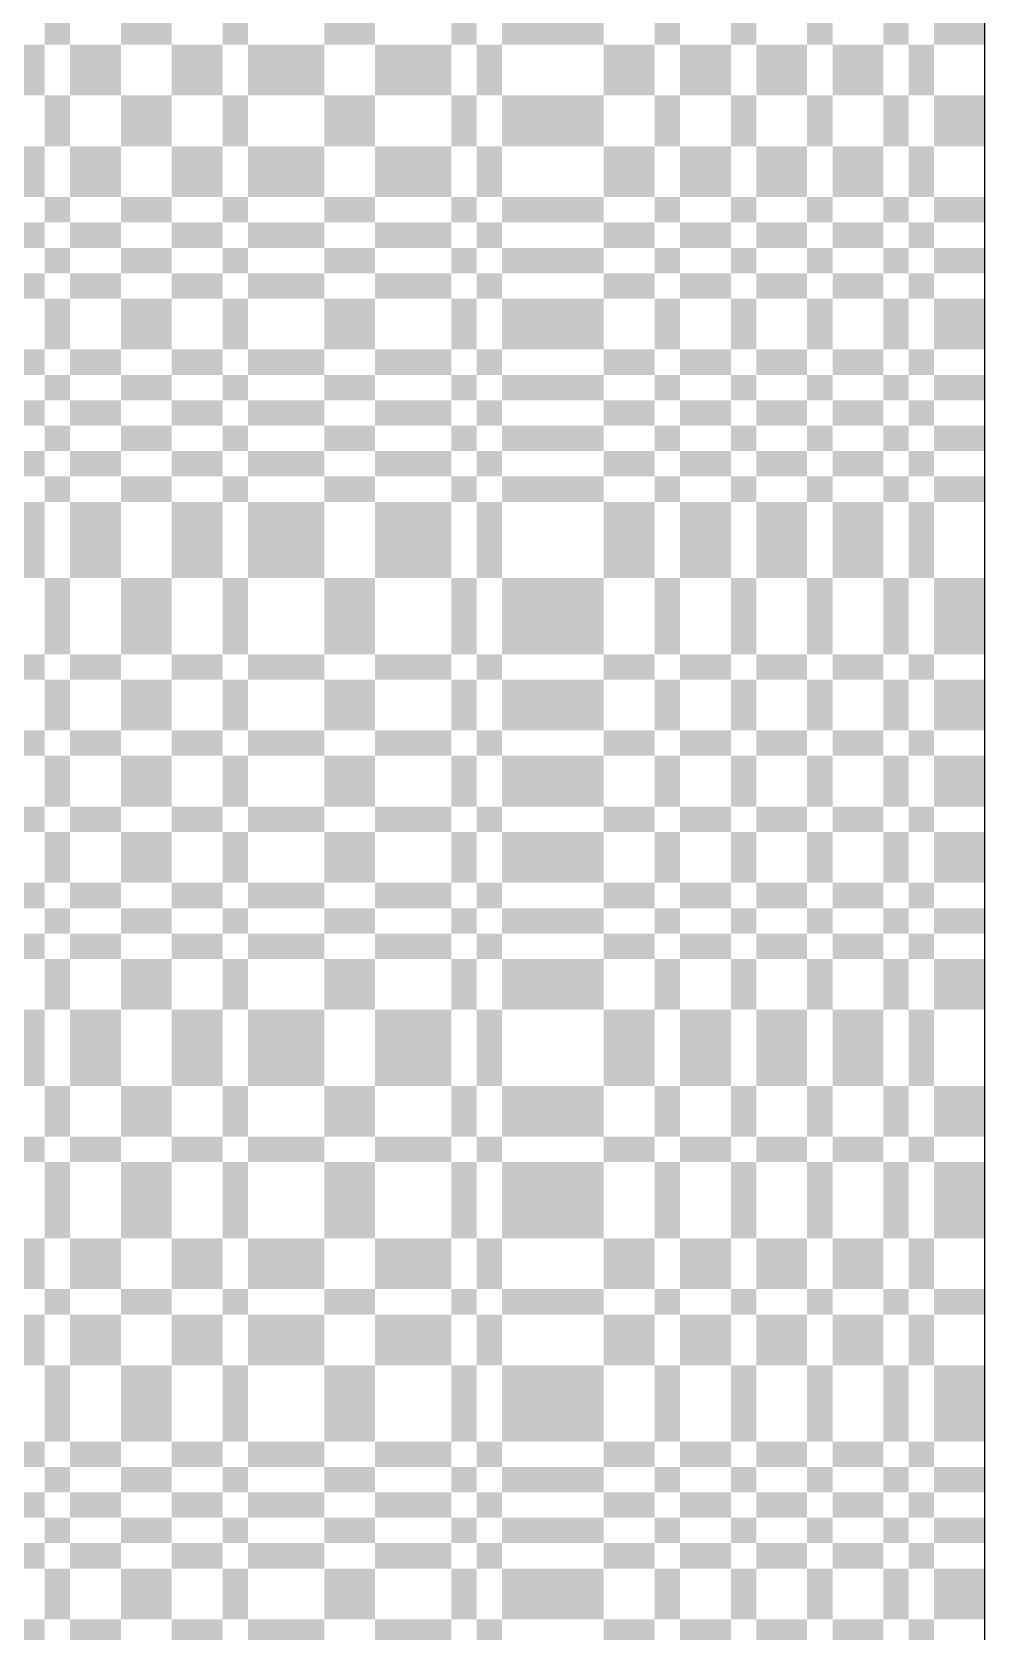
# Model space of a CAD drawing. Extents: x 0 to 200, y 0 to 200.
# Drawn here: x 165 to 180, y 75 to 100.2 of the extents above; entities that cross this region are included whole.
import ezdxf

# ---------------------------------------------------------------- set-up
doc = ezdxf.new("R2010")
doc.units = 0

msp = doc.modelspace()

# ---------------------------------------------------------------- linework, layer by layer
at = {"layer": 'CHROME'}
for points in [[(165.2, 100), (165.6, 100), (165.2, 100.4), (165.6, 100.4)], [(166.4, 100), (167.2, 100), (166.4, 100.4), (167.2, 100.4)], [(168, 100), (168.4, 100), (168, 100.4), (168.4, 100.4)], [(169.6, 100), (170.4, 100), (169.6, 100.4), (170.4, 100.4)], [(171.6, 100), (172, 100), (171.6, 100.4), (172, 100.4)], [(172.4, 100), (174, 100), (172.4, 100.4), (174, 100.4)], [(174.8, 100), (175.2, 100), (174.8, 100.4), (175.2, 100.4)], [(176, 100), (176.4, 100), (176, 100.4), (176.4, 100.4)], [(177.2, 100), (177.6, 100), (177.2, 100.4), (177.6, 100.4)], [(178.4, 100), (178.8, 100), (178.4, 100.4), (178.8, 100.4)], [(179.2, 100), (180, 100), (179.2, 100.4), (180, 100.4)], [(164.8, 99.2), (165.2, 99.2), (164.8, 100), (165.2, 100)], [(165.6, 99.2), (166.4, 99.2), (165.6, 100), (166.4, 100)], [(167.2, 99.2), (168, 99.2), (167.2, 100), (168, 100)], [(168.4, 99.2), (169.6, 99.2), (168.4, 100), (169.6, 100)], [(170.4, 99.2), (171.6, 99.2), (170.4, 100), (171.6, 100)], [(172, 99.2), (172.4, 99.2), (172, 100), (172.4, 100)], [(174, 99.2), (174.8, 99.2), (174, 100), (174.8, 100)], [(175.2, 99.2), (176, 99.2), (175.2, 100), (176, 100)], [(176.4, 99.2), (177.2, 99.2), (176.4, 100), (177.2, 100)], [(177.6, 99.2), (178.4, 99.2), (177.6, 100), (178.4, 100)], [(178.8, 99.2), (179.2, 99.2), (178.8, 100), (179.2, 100)], [(165.2, 98.4), (165.6, 98.4), (165.2, 99.2), (165.6, 99.2)], [(166.4, 98.4), (167.2, 98.4), (166.4, 99.2), (167.2, 99.2)], [(168, 98.4), (168.4, 98.4), (168, 99.2), (168.4, 99.2)], [(169.6, 98.4), (170.4, 98.4), (169.6, 99.2), (170.4, 99.2)], [(171.6, 98.4), (172, 98.4), (171.6, 99.2), (172, 99.2)], [(172.4, 98.4), (174, 98.4), (172.4, 99.2), (174, 99.2)], [(174.8, 98.4), (175.2, 98.4), (174.8, 99.2), (175.2, 99.2)], [(176, 98.4), (176.4, 98.4), (176, 99.2), (176.4, 99.2)], [(177.2, 98.4), (177.6, 98.4), (177.2, 99.2), (177.6, 99.2)], [(178.4, 98.4), (178.8, 98.4), (178.4, 99.2), (178.8, 99.2)], [(179.2, 98.4), (180, 98.4), (179.2, 99.2), (180, 99.2)], [(164.8, 97.6), (165.2, 97.6), (164.8, 98.4), (165.2, 98.4)], [(165.6, 97.6), (166.4, 97.6), (165.6, 98.4), (166.4, 98.4)], [(167.2, 97.6), (168, 97.6), (167.2, 98.4), (168, 98.4)], [(168.4, 97.6), (169.6, 97.6), (168.4, 98.4), (169.6, 98.4)], [(170.4, 97.6), (171.6, 97.6), (170.4, 98.4), (171.6, 98.4)], [(172, 97.6), (172.4, 97.6), (172, 98.4), (172.4, 98.4)], [(174, 97.6), (174.8, 97.6), (174, 98.4), (174.8, 98.4)], [(175.2, 97.6), (176, 97.6), (175.2, 98.4), (176, 98.4)], [(176.4, 97.6), (177.2, 97.6), (176.4, 98.4), (177.2, 98.4)], [(177.6, 97.6), (178.4, 97.6), (177.6, 98.4), (178.4, 98.4)], [(178.8, 97.6), (179.2, 97.6), (178.8, 98.4), (179.2, 98.4)], [(165.2, 97.2), (165.6, 97.2), (165.2, 97.6), (165.6, 97.6)], [(166.4, 97.2), (167.2, 97.2), (166.4, 97.6), (167.2, 97.6)], [(168, 97.2), (168.4, 97.2), (168, 97.6), (168.4, 97.6)], [(169.6, 97.2), (170.4, 97.2), (169.6, 97.6), (170.4, 97.6)], [(171.6, 97.2), (172, 97.2), (171.6, 97.6), (172, 97.6)], [(172.4, 97.2), (174, 97.2), (172.4, 97.6), (174, 97.6)], [(174.8, 97.2), (175.2, 97.2), (174.8, 97.6), (175.2, 97.6)], [(176, 97.2), (176.4, 97.2), (176, 97.6), (176.4, 97.6)], [(177.2, 97.2), (177.6, 97.2), (177.2, 97.6), (177.6, 97.6)], [(178.4, 97.2), (178.8, 97.2), (178.4, 97.6), (178.8, 97.6)], [(179.2, 97.2), (180, 97.2), (179.2, 97.6), (180, 97.6)], [(164.8, 96.8), (165.2, 96.8), (164.8, 97.2), (165.2, 97.2)], [(165.6, 96.8), (166.4, 96.8), (165.6, 97.2), (166.4, 97.2)], [(167.2, 96.8), (168, 96.8), (167.2, 97.2), (168, 97.2)], [(168.4, 96.8), (169.6, 96.8), (168.4, 97.2), (169.6, 97.2)], [(170.4, 96.8), (171.6, 96.8), (170.4, 97.2), (171.6, 97.2)], [(172, 96.8), (172.4, 96.8), (172, 97.2), (172.4, 97.2)], [(174, 96.8), (174.8, 96.8), (174, 97.2), (174.8, 97.2)], [(175.2, 96.8), (176, 96.8), (175.2, 97.2), (176, 97.2)], [(176.4, 96.8), (177.2, 96.8), (176.4, 97.2), (177.2, 97.2)], [(177.6, 96.8), (178.4, 96.8), (177.6, 97.2), (178.4, 97.2)], [(178.8, 96.8), (179.2, 96.8), (178.8, 97.2), (179.2, 97.2)], [(165.2, 96.4), (165.6, 96.4), (165.2, 96.8), (165.6, 96.8)], [(166.4, 96.4), (167.2, 96.4), (166.4, 96.8), (167.2, 96.8)], [(168, 96.4), (168.4, 96.4), (168, 96.8), (168.4, 96.8)], [(169.6, 96.4), (170.4, 96.4), (169.6, 96.8), (170.4, 96.8)], [(171.6, 96.4), (172, 96.4), (171.6, 96.8), (172, 96.8)], [(172.4, 96.4), (174, 96.4), (172.4, 96.8), (174, 96.8)], [(174.8, 96.4), (175.2, 96.4), (174.8, 96.8), (175.2, 96.8)], [(176, 96.4), (176.4, 96.4), (176, 96.8), (176.4, 96.8)], [(177.2, 96.4), (177.6, 96.4), (177.2, 96.8), (177.6, 96.8)], [(178.4, 96.4), (178.8, 96.4), (178.4, 96.8), (178.8, 96.8)], [(179.2, 96.4), (180, 96.4), (179.2, 96.8), (180, 96.8)], [(164.8, 96), (165.2, 96), (164.8, 96.4), (165.2, 96.4)], [(165.6, 96), (166.4, 96), (165.6, 96.4), (166.4, 96.4)], [(167.2, 96), (168, 96), (167.2, 96.4), (168, 96.4)], [(168.4, 96), (169.6, 96), (168.4, 96.4), (169.6, 96.4)], [(170.4, 96), (171.6, 96), (170.4, 96.4), (171.6, 96.4)], [(172, 96), (172.4, 96), (172, 96.4), (172.4, 96.4)], [(174, 96), (174.8, 96), (174, 96.4), (174.8, 96.4)], [(175.2, 96), (176, 96), (175.2, 96.4), (176, 96.4)], [(176.4, 96), (177.2, 96), (176.4, 96.4), (177.2, 96.4)], [(177.6, 96), (178.4, 96), (177.6, 96.4), (178.4, 96.4)], [(178.8, 96), (179.2, 96), (178.8, 96.4), (179.2, 96.4)], [(165.2, 95.2), (165.6, 95.2), (165.2, 96), (165.6, 96)], [(166.4, 95.2), (167.2, 95.2), (166.4, 96), (167.2, 96)], [(168, 95.2), (168.4, 95.2), (168, 96), (168.4, 96)], [(169.6, 95.2), (170.4, 95.2), (169.6, 96), (170.4, 96)], [(171.6, 95.2), (172, 95.2), (171.6, 96), (172, 96)], [(172.4, 95.2), (174, 95.2), (172.4, 96), (174, 96)], [(174.8, 95.2), (175.2, 95.2), (174.8, 96), (175.2, 96)], [(176, 95.2), (176.4, 95.2), (176, 96), (176.4, 96)], [(177.2, 95.2), (177.6, 95.2), (177.2, 96), (177.6, 96)], [(178.4, 95.2), (178.8, 95.2), (178.4, 96), (178.8, 96)], [(179.2, 95.2), (180, 95.2), (179.2, 96), (180, 96)], [(164.8, 94.8), (165.2, 94.8), (164.8, 95.2), (165.2, 95.2)], [(165.6, 94.8), (166.4, 94.8), (165.6, 95.2), (166.4, 95.2)], [(167.2, 94.8), (168, 94.8), (167.2, 95.2), (168, 95.2)], [(168.4, 94.8), (169.6, 94.8), (168.4, 95.2), (169.6, 95.2)], [(170.4, 94.8), (171.6, 94.8), (170.4, 95.2), (171.6, 95.2)], [(172, 94.8), (172.4, 94.8), (172, 95.2), (172.4, 95.2)], [(174, 94.8), (174.8, 94.8), (174, 95.2), (174.8, 95.2)], [(175.2, 94.8), (176, 94.8), (175.2, 95.2), (176, 95.2)], [(176.4, 94.8), (177.2, 94.8), (176.4, 95.2), (177.2, 95.2)], [(177.6, 94.8), (178.4, 94.8), (177.6, 95.2), (178.4, 95.2)], [(178.8, 94.8), (179.2, 94.8), (178.8, 95.2), (179.2, 95.2)], [(165.2, 94.4), (165.6, 94.4), (165.2, 94.8), (165.6, 94.8)], [(166.4, 94.4), (167.2, 94.4), (166.4, 94.8), (167.2, 94.8)], [(168, 94.4), (168.4, 94.4), (168, 94.8), (168.4, 94.8)], [(169.6, 94.4), (170.4, 94.4), (169.6, 94.8), (170.4, 94.8)], [(171.6, 94.4), (172, 94.4), (171.6, 94.8), (172, 94.8)], [(172.4, 94.4), (174, 94.4), (172.4, 94.8), (174, 94.8)], [(174.8, 94.4), (175.2, 94.4), (174.8, 94.8), (175.2, 94.8)], [(176, 94.4), (176.4, 94.4), (176, 94.8), (176.4, 94.8)], [(177.2, 94.4), (177.6, 94.4), (177.2, 94.8), (177.6, 94.8)], [(178.4, 94.4), (178.8, 94.4), (178.4, 94.8), (178.8, 94.8)], [(179.2, 94.4), (180, 94.4), (179.2, 94.8), (180, 94.8)], [(164.8, 94), (165.2, 94), (164.8, 94.4), (165.2, 94.4)], [(165.6, 94), (166.4, 94), (165.6, 94.4), (166.4, 94.4)], [(167.2, 94), (168, 94), (167.2, 94.4), (168, 94.4)], [(168.4, 94), (169.6, 94), (168.4, 94.4), (169.6, 94.4)], [(170.4, 94), (171.6, 94), (170.4, 94.4), (171.6, 94.4)], [(172, 94), (172.4, 94), (172, 94.4), (172.4, 94.4)], [(174, 94), (174.8, 94), (174, 94.4), (174.8, 94.4)], [(175.2, 94), (176, 94), (175.2, 94.4), (176, 94.4)], [(176.4, 94), (177.2, 94), (176.4, 94.4), (177.2, 94.4)], [(177.6, 94), (178.4, 94), (177.6, 94.4), (178.4, 94.4)], [(178.8, 94), (179.2, 94), (178.8, 94.4), (179.2, 94.4)], [(165.2, 93.6), (165.6, 93.6), (165.2, 94), (165.6, 94)], [(166.4, 93.6), (167.2, 93.6), (166.4, 94), (167.2, 94)], [(168, 93.6), (168.4, 93.6), (168, 94), (168.4, 94)], [(169.6, 93.6), (170.4, 93.6), (169.6, 94), (170.4, 94)], [(171.6, 93.6), (172, 93.6), (171.6, 94), (172, 94)], [(172.4, 93.6), (174, 93.6), (172.4, 94), (174, 94)], [(174.8, 93.6), (175.2, 93.6), (174.8, 94), (175.2, 94)], [(176, 93.6), (176.4, 93.6), (176, 94), (176.4, 94)], [(177.2, 93.6), (177.6, 93.6), (177.2, 94), (177.6, 94)], [(178.4, 93.6), (178.8, 93.6), (178.4, 94), (178.8, 94)], [(179.2, 93.6), (180, 93.6), (179.2, 94), (180, 94)], [(164.8, 93.2), (165.2, 93.2), (164.8, 93.6), (165.2, 93.6)], [(165.6, 93.2), (166.4, 93.2), (165.6, 93.6), (166.4, 93.6)], [(167.2, 93.2), (168, 93.2), (167.2, 93.6), (168, 93.6)], [(168.4, 93.2), (169.6, 93.2), (168.4, 93.6), (169.6, 93.6)], [(170.4, 93.2), (171.6, 93.2), (170.4, 93.6), (171.6, 93.6)], [(172, 93.2), (172.4, 93.2), (172, 93.6), (172.4, 93.6)], [(174, 93.2), (174.8, 93.2), (174, 93.6), (174.8, 93.6)], [(175.2, 93.2), (176, 93.2), (175.2, 93.6), (176, 93.6)], [(176.4, 93.2), (177.2, 93.2), (176.4, 93.6), (177.2, 93.6)], [(177.6, 93.2), (178.4, 93.2), (177.6, 93.6), (178.4, 93.6)], [(178.8, 93.2), (179.2, 93.2), (178.8, 93.6), (179.2, 93.6)], [(165.2, 92.8), (165.6, 92.8), (165.2, 93.2), (165.6, 93.2)], [(166.4, 92.8), (167.2, 92.8), (166.4, 93.2), (167.2, 93.2)], [(168, 92.8), (168.4, 92.8), (168, 93.2), (168.4, 93.2)], [(169.6, 92.8), (170.4, 92.8), (169.6, 93.2), (170.4, 93.2)], [(171.6, 92.8), (172, 92.8), (171.6, 93.2), (172, 93.2)], [(172.4, 92.8), (174, 92.8), (172.4, 93.2), (174, 93.2)], [(174.8, 92.8), (175.2, 92.8), (174.8, 93.2), (175.2, 93.2)], [(176, 92.8), (176.4, 92.8), (176, 93.2), (176.4, 93.2)], [(177.2, 92.8), (177.6, 92.8), (177.2, 93.2), (177.6, 93.2)], [(178.4, 92.8), (178.8, 92.8), (178.4, 93.2), (178.8, 93.2)], [(179.2, 92.8), (180, 92.8), (179.2, 93.2), (180, 93.2)], [(164.8, 91.6), (165.2, 91.6), (164.8, 92.8), (165.2, 92.8)], [(165.6, 91.6), (166.4, 91.6), (165.6, 92.8), (166.4, 92.8)], [(167.2, 91.6), (168, 91.6), (167.2, 92.8), (168, 92.8)], [(168.4, 91.6), (169.6, 91.6), (168.4, 92.8), (169.6, 92.8)], [(170.4, 91.6), (171.6, 91.6), (170.4, 92.8), (171.6, 92.8)], [(172, 91.6), (172.4, 91.6), (172, 92.8), (172.4, 92.8)], [(174, 91.6), (174.8, 91.6), (174, 92.8), (174.8, 92.8)], [(175.2, 91.6), (176, 91.6), (175.2, 92.8), (176, 92.8)], [(176.4, 91.6), (177.2, 91.6), (176.4, 92.8), (177.2, 92.8)], [(177.6, 91.6), (178.4, 91.6), (177.6, 92.8), (178.4, 92.8)], [(178.8, 91.6), (179.2, 91.6), (178.8, 92.8), (179.2, 92.8)], [(165.2, 90.4), (165.6, 90.4), (165.2, 91.6), (165.6, 91.6)], [(166.4, 90.4), (167.2, 90.4), (166.4, 91.6), (167.2, 91.6)], [(168, 90.4), (168.4, 90.4), (168, 91.6), (168.4, 91.6)], [(169.6, 90.4), (170.4, 90.4), (169.6, 91.6), (170.4, 91.6)], [(171.6, 90.4), (172, 90.4), (171.6, 91.6), (172, 91.6)], [(172.4, 90.4), (174, 90.4), (172.4, 91.6), (174, 91.6)], [(174.8, 90.4), (175.2, 90.4), (174.8, 91.6), (175.2, 91.6)], [(176, 90.4), (176.4, 90.4), (176, 91.6), (176.4, 91.6)], [(177.2, 90.4), (177.6, 90.4), (177.2, 91.6), (177.6, 91.6)], [(178.4, 90.4), (178.8, 90.4), (178.4, 91.6), (178.8, 91.6)], [(179.2, 90.4), (180, 90.4), (179.2, 91.6), (180, 91.6)], [(164.8, 90), (165.2, 90), (164.8, 90.4), (165.2, 90.4)], [(165.6, 90), (166.4, 90), (165.6, 90.4), (166.4, 90.4)], [(167.2, 90), (168, 90), (167.2, 90.4), (168, 90.4)], [(168.4, 90), (169.6, 90), (168.4, 90.4), (169.6, 90.4)], [(170.4, 90), (171.6, 90), (170.4, 90.4), (171.6, 90.4)], [(172, 90), (172.4, 90), (172, 90.4), (172.4, 90.4)], [(174, 90), (174.8, 90), (174, 90.4), (174.8, 90.4)], [(175.2, 90), (176, 90), (175.2, 90.4), (176, 90.4)], [(176.4, 90), (177.2, 90), (176.4, 90.4), (177.2, 90.4)], [(177.6, 90), (178.4, 90), (177.6, 90.4), (178.4, 90.4)], [(178.8, 90), (179.2, 90), (178.8, 90.4), (179.2, 90.4)], [(165.2, 89.2), (165.6, 89.2), (165.2, 90), (165.6, 90)], [(166.4, 89.2), (167.2, 89.2), (166.4, 90), (167.2, 90)], [(168, 89.2), (168.4, 89.2), (168, 90), (168.4, 90)], [(169.6, 89.2), (170.4, 89.2), (169.6, 90), (170.4, 90)], [(171.6, 89.2), (172, 89.2), (171.6, 90), (172, 90)], [(172.4, 89.2), (174, 89.2), (172.4, 90), (174, 90)], [(174.8, 89.2), (175.2, 89.2), (174.8, 90), (175.2, 90)], [(176, 89.2), (176.4, 89.2), (176, 90), (176.4, 90)], [(177.2, 89.2), (177.6, 89.2), (177.2, 90), (177.6, 90)], [(178.4, 89.2), (178.8, 89.2), (178.4, 90), (178.8, 90)], [(179.2, 89.2), (180, 89.2), (179.2, 90), (180, 90)], [(164.8, 88.8), (165.2, 88.8), (164.8, 89.2), (165.2, 89.2)], [(165.6, 88.8), (166.4, 88.8), (165.6, 89.2), (166.4, 89.2)], [(167.2, 88.8), (168, 88.8), (167.2, 89.2), (168, 89.2)], [(168.4, 88.8), (169.6, 88.8), (168.4, 89.2), (169.6, 89.2)], [(170.4, 88.8), (171.6, 88.8), (170.4, 89.2), (171.6, 89.2)], [(172, 88.8), (172.4, 88.8), (172, 89.2), (172.4, 89.2)], [(174, 88.8), (174.8, 88.8), (174, 89.2), (174.8, 89.2)], [(175.2, 88.8), (176, 88.8), (175.2, 89.2), (176, 89.2)], [(176.4, 88.8), (177.2, 88.8), (176.4, 89.2), (177.2, 89.2)], [(177.6, 88.8), (178.4, 88.8), (177.6, 89.2), (178.4, 89.2)], [(178.8, 88.8), (179.2, 88.8), (178.8, 89.2), (179.2, 89.2)], [(165.2, 88), (165.6, 88), (165.2, 88.8), (165.6, 88.8)], [(166.4, 88), (167.2, 88), (166.4, 88.8), (167.2, 88.8)], [(168, 88), (168.4, 88), (168, 88.8), (168.4, 88.8)], [(169.6, 88), (170.4, 88), (169.6, 88.8), (170.4, 88.8)], [(171.6, 88), (172, 88), (171.6, 88.8), (172, 88.8)], [(172.4, 88), (174, 88), (172.4, 88.8), (174, 88.8)], [(174.8, 88), (175.2, 88), (174.8, 88.8), (175.2, 88.8)], [(176, 88), (176.4, 88), (176, 88.8), (176.4, 88.8)], [(177.2, 88), (177.6, 88), (177.2, 88.8), (177.6, 88.8)], [(178.4, 88), (178.8, 88), (178.4, 88.8), (178.8, 88.8)], [(179.2, 88), (180, 88), (179.2, 88.8), (180, 88.8)], [(164.8, 87.6), (165.2, 87.6), (164.8, 88), (165.2, 88)], [(165.6, 87.6), (166.4, 87.6), (165.6, 88), (166.4, 88)], [(167.2, 87.6), (168, 87.6), (167.2, 88), (168, 88)], [(168.4, 87.6), (169.6, 87.6), (168.4, 88), (169.6, 88)], [(170.4, 87.6), (171.6, 87.6), (170.4, 88), (171.6, 88)], [(172, 87.6), (172.4, 87.6), (172, 88), (172.4, 88)], [(174, 87.6), (174.8, 87.6), (174, 88), (174.8, 88)], [(175.2, 87.6), (176, 87.6), (175.2, 88), (176, 88)], [(176.4, 87.6), (177.2, 87.6), (176.4, 88), (177.2, 88)], [(177.6, 87.6), (178.4, 87.6), (177.6, 88), (178.4, 88)], [(178.8, 87.6), (179.2, 87.6), (178.8, 88), (179.2, 88)], [(165.2, 86.8), (165.6, 86.8), (165.2, 87.6), (165.6, 87.6)], [(166.4, 86.8), (167.2, 86.8), (166.4, 87.6), (167.2, 87.6)], [(168, 86.8), (168.4, 86.8), (168, 87.6), (168.4, 87.6)], [(169.6, 86.8), (170.4, 86.8), (169.6, 87.6), (170.4, 87.6)], [(171.6, 86.8), (172, 86.8), (171.6, 87.6), (172, 87.6)], [(172.4, 86.8), (174, 86.8), (172.4, 87.6), (174, 87.6)], [(174.8, 86.8), (175.2, 86.8), (174.8, 87.6), (175.2, 87.6)], [(176, 86.8), (176.4, 86.8), (176, 87.6), (176.4, 87.6)], [(177.2, 86.8), (177.6, 86.8), (177.2, 87.6), (177.6, 87.6)], [(178.4, 86.8), (178.8, 86.8), (178.4, 87.6), (178.8, 87.6)], [(179.2, 86.8), (180, 86.8), (179.2, 87.6), (180, 87.6)], [(164.8, 86.4), (165.2, 86.4), (164.8, 86.8), (165.2, 86.8)], [(165.6, 86.4), (166.4, 86.4), (165.6, 86.8), (166.4, 86.8)], [(167.2, 86.4), (168, 86.4), (167.2, 86.8), (168, 86.8)], [(168.4, 86.4), (169.6, 86.4), (168.4, 86.8), (169.6, 86.8)], [(170.4, 86.4), (171.6, 86.4), (170.4, 86.8), (171.6, 86.8)], [(172, 86.4), (172.4, 86.4), (172, 86.8), (172.4, 86.8)], [(174, 86.4), (174.8, 86.4), (174, 86.8), (174.8, 86.8)], [(175.2, 86.4), (176, 86.4), (175.2, 86.8), (176, 86.8)], [(176.4, 86.4), (177.2, 86.4), (176.4, 86.8), (177.2, 86.8)], [(177.6, 86.4), (178.4, 86.4), (177.6, 86.8), (178.4, 86.8)], [(178.8, 86.4), (179.2, 86.4), (178.8, 86.8), (179.2, 86.8)], [(165.2, 86), (165.6, 86), (165.2, 86.4), (165.6, 86.4)], [(166.4, 86), (167.2, 86), (166.4, 86.4), (167.2, 86.4)], [(168, 86), (168.4, 86), (168, 86.4), (168.4, 86.4)], [(169.6, 86), (170.4, 86), (169.6, 86.4), (170.4, 86.4)], [(171.6, 86), (172, 86), (171.6, 86.4), (172, 86.4)], [(172.4, 86), (174, 86), (172.4, 86.4), (174, 86.4)], [(174.8, 86), (175.2, 86), (174.8, 86.4), (175.2, 86.4)], [(176, 86), (176.4, 86), (176, 86.4), (176.4, 86.4)], [(177.2, 86), (177.6, 86), (177.2, 86.4), (177.6, 86.4)], [(178.4, 86), (178.8, 86), (178.4, 86.4), (178.8, 86.4)], [(179.2, 86), (180, 86), (179.2, 86.4), (180, 86.4)], [(164.8, 85.6), (165.2, 85.6), (164.8, 86), (165.2, 86)], [(165.6, 85.6), (166.4, 85.6), (165.6, 86), (166.4, 86)], [(167.2, 85.6), (168, 85.6), (167.2, 86), (168, 86)], [(168.4, 85.6), (169.6, 85.6), (168.4, 86), (169.6, 86)], [(170.4, 85.6), (171.6, 85.6), (170.4, 86), (171.6, 86)], [(172, 85.6), (172.4, 85.6), (172, 86), (172.4, 86)], [(174, 85.6), (174.8, 85.6), (174, 86), (174.8, 86)], [(175.2, 85.6), (176, 85.6), (175.2, 86), (176, 86)], [(176.4, 85.6), (177.2, 85.6), (176.4, 86), (177.2, 86)], [(177.6, 85.6), (178.4, 85.6), (177.6, 86), (178.4, 86)], [(178.8, 85.6), (179.2, 85.6), (178.8, 86), (179.2, 86)], [(165.2, 84.8), (165.6, 84.8), (165.2, 85.6), (165.6, 85.6)], [(166.4, 84.8), (167.2, 84.8), (166.4, 85.6), (167.2, 85.6)], [(168, 84.8), (168.4, 84.8), (168, 85.6), (168.4, 85.6)], [(169.6, 84.8), (170.4, 84.8), (169.6, 85.6), (170.4, 85.6)], [(171.6, 84.8), (172, 84.8), (171.6, 85.6), (172, 85.6)], [(172.4, 84.8), (174, 84.8), (172.4, 85.6), (174, 85.6)], [(174.8, 84.8), (175.2, 84.8), (174.8, 85.6), (175.2, 85.6)], [(176, 84.8), (176.4, 84.8), (176, 85.6), (176.4, 85.6)], [(177.2, 84.8), (177.6, 84.8), (177.2, 85.6), (177.6, 85.6)], [(178.4, 84.8), (178.8, 84.8), (178.4, 85.6), (178.8, 85.6)], [(179.2, 84.8), (180, 84.8), (179.2, 85.6), (180, 85.6)], [(164.8, 83.6), (165.2, 83.6), (164.8, 84.8), (165.2, 84.8)], [(165.6, 83.6), (166.4, 83.6), (165.6, 84.8), (166.4, 84.8)], [(167.2, 83.6), (168, 83.6), (167.2, 84.8), (168, 84.8)], [(168.4, 83.6), (169.6, 83.6), (168.4, 84.8), (169.6, 84.8)], [(170.4, 83.6), (171.6, 83.6), (170.4, 84.8), (171.6, 84.8)], [(172, 83.6), (172.4, 83.6), (172, 84.8), (172.4, 84.8)], [(174, 83.6), (174.8, 83.6), (174, 84.8), (174.8, 84.8)], [(175.2, 83.6), (176, 83.6), (175.2, 84.8), (176, 84.8)], [(176.4, 83.6), (177.2, 83.6), (176.4, 84.8), (177.2, 84.8)], [(177.6, 83.6), (178.4, 83.6), (177.6, 84.8), (178.4, 84.8)], [(178.8, 83.6), (179.2, 83.6), (178.8, 84.8), (179.2, 84.8)], [(165.2, 82.8), (165.6, 82.8), (165.2, 83.6), (165.6, 83.6)], [(166.4, 82.8), (167.2, 82.8), (166.4, 83.6), (167.2, 83.6)], [(168, 82.8), (168.4, 82.8), (168, 83.6), (168.4, 83.6)], [(169.6, 82.8), (170.4, 82.8), (169.6, 83.6), (170.4, 83.6)], [(171.6, 82.8), (172, 82.8), (171.6, 83.6), (172, 83.6)], [(172.4, 82.8), (174, 82.8), (172.4, 83.6), (174, 83.6)], [(174.8, 82.8), (175.2, 82.8), (174.8, 83.6), (175.2, 83.6)], [(176, 82.8), (176.4, 82.8), (176, 83.6), (176.4, 83.6)], [(177.2, 82.8), (177.6, 82.8), (177.2, 83.6), (177.6, 83.6)], [(178.4, 82.8), (178.8, 82.8), (178.4, 83.6), (178.8, 83.6)], [(179.2, 82.8), (180, 82.8), (179.2, 83.6), (180, 83.6)], [(164.8, 82.4), (165.2, 82.4), (164.8, 82.8), (165.2, 82.8)], [(165.6, 82.4), (166.4, 82.4), (165.6, 82.8), (166.4, 82.8)], [(167.2, 82.4), (168, 82.4), (167.2, 82.8), (168, 82.8)], [(168.4, 82.4), (169.6, 82.4), (168.4, 82.8), (169.6, 82.8)], [(170.4, 82.4), (171.6, 82.4), (170.4, 82.8), (171.6, 82.8)], [(172, 82.4), (172.4, 82.4), (172, 82.8), (172.4, 82.8)], [(174, 82.4), (174.8, 82.4), (174, 82.8), (174.8, 82.8)], [(175.2, 82.4), (176, 82.4), (175.2, 82.8), (176, 82.8)], [(176.4, 82.4), (177.2, 82.4), (176.4, 82.8), (177.2, 82.8)], [(177.6, 82.4), (178.4, 82.4), (177.6, 82.8), (178.4, 82.8)], [(178.8, 82.4), (179.2, 82.4), (178.8, 82.8), (179.2, 82.8)], [(165.2, 81.2), (165.6, 81.2), (165.2, 82.4), (165.6, 82.4)], [(166.4, 81.2), (167.2, 81.2), (166.4, 82.4), (167.2, 82.4)], [(168, 81.2), (168.4, 81.2), (168, 82.4), (168.4, 82.4)], [(169.6, 81.2), (170.4, 81.2), (169.6, 82.4), (170.4, 82.4)], [(171.6, 81.2), (172, 81.2), (171.6, 82.4), (172, 82.4)], [(172.4, 81.2), (174, 81.2), (172.4, 82.4), (174, 82.4)], [(174.8, 81.2), (175.2, 81.2), (174.8, 82.4), (175.2, 82.4)], [(176, 81.2), (176.4, 81.2), (176, 82.4), (176.4, 82.4)], [(177.2, 81.2), (177.6, 81.2), (177.2, 82.4), (177.6, 82.4)], [(178.4, 81.2), (178.8, 81.2), (178.4, 82.4), (178.8, 82.4)], [(179.2, 81.2), (180, 81.2), (179.2, 82.4), (180, 82.4)], [(164.8, 80.4), (165.2, 80.4), (164.8, 81.2), (165.2, 81.2)], [(165.6, 80.4), (166.4, 80.4), (165.6, 81.2), (166.4, 81.2)], [(167.2, 80.4), (168, 80.4), (167.2, 81.2), (168, 81.2)], [(168.4, 80.4), (169.6, 80.4), (168.4, 81.2), (169.6, 81.2)], [(170.4, 80.4), (171.6, 80.4), (170.4, 81.2), (171.6, 81.2)], [(172, 80.4), (172.4, 80.4), (172, 81.2), (172.4, 81.2)], [(174, 80.4), (174.8, 80.4), (174, 81.2), (174.8, 81.2)], [(175.2, 80.4), (176, 80.4), (175.2, 81.2), (176, 81.2)], [(176.4, 80.4), (177.2, 80.4), (176.4, 81.2), (177.2, 81.2)], [(177.6, 80.4), (178.4, 80.4), (177.6, 81.2), (178.4, 81.2)], [(178.8, 80.4), (179.2, 80.4), (178.8, 81.2), (179.2, 81.2)], [(165.2, 80), (165.6, 80), (165.2, 80.4), (165.6, 80.4)], [(166.4, 80), (167.2, 80), (166.4, 80.4), (167.2, 80.4)], [(168, 80), (168.4, 80), (168, 80.4), (168.4, 80.4)], [(169.6, 80), (170.4, 80), (169.6, 80.4), (170.4, 80.4)], [(171.6, 80), (172, 80), (171.6, 80.4), (172, 80.4)], [(172.4, 80), (174, 80), (172.4, 80.4), (174, 80.4)], [(174.8, 80), (175.2, 80), (174.8, 80.4), (175.2, 80.4)], [(176, 80), (176.4, 80), (176, 80.4), (176.4, 80.4)], [(177.2, 80), (177.6, 80), (177.2, 80.4), (177.6, 80.4)], [(178.4, 80), (178.8, 80), (178.4, 80.4), (178.8, 80.4)], [(179.2, 80), (180, 80), (179.2, 80.4), (180, 80.4)], [(164.8, 79.2), (165.2, 79.2), (164.8, 80), (165.2, 80)], [(165.6, 79.2), (166.4, 79.2), (165.6, 80), (166.4, 80)], [(167.2, 79.2), (168, 79.2), (167.2, 80), (168, 80)], [(168.4, 79.2), (169.6, 79.2), (168.4, 80), (169.6, 80)], [(170.4, 79.2), (171.6, 79.2), (170.4, 80), (171.6, 80)], [(172, 79.2), (172.4, 79.2), (172, 80), (172.4, 80)], [(174, 79.2), (174.8, 79.2), (174, 80), (174.8, 80)], [(175.2, 79.2), (176, 79.2), (175.2, 80), (176, 80)], [(176.4, 79.2), (177.2, 79.2), (176.4, 80), (177.2, 80)], [(177.6, 79.2), (178.4, 79.2), (177.6, 80), (178.4, 80)], [(178.8, 79.2), (179.2, 79.2), (178.8, 80), (179.2, 80)], [(165.2, 78), (165.6, 78), (165.2, 79.2), (165.6, 79.2)], [(166.4, 78), (167.2, 78), (166.4, 79.2), (167.2, 79.2)], [(168, 78), (168.4, 78), (168, 79.2), (168.4, 79.2)], [(169.6, 78), (170.4, 78), (169.6, 79.2), (170.4, 79.2)], [(171.6, 78), (172, 78), (171.6, 79.2), (172, 79.2)], [(172.4, 78), (174, 78), (172.4, 79.2), (174, 79.2)], [(174.8, 78), (175.2, 78), (174.8, 79.2), (175.2, 79.2)], [(176, 78), (176.4, 78), (176, 79.2), (176.4, 79.2)], [(177.2, 78), (177.6, 78), (177.2, 79.2), (177.6, 79.2)], [(178.4, 78), (178.8, 78), (178.4, 79.2), (178.8, 79.2)], [(179.2, 78), (180, 78), (179.2, 79.2), (180, 79.2)], [(164.8, 77.6), (165.2, 77.6), (164.8, 78), (165.2, 78)], [(165.6, 77.6), (166.4, 77.6), (165.6, 78), (166.4, 78)], [(167.2, 77.6), (168, 77.6), (167.2, 78), (168, 78)], [(168.4, 77.6), (169.6, 77.6), (168.4, 78), (169.6, 78)], [(170.4, 77.6), (171.6, 77.6), (170.4, 78), (171.6, 78)], [(172, 77.6), (172.4, 77.6), (172, 78), (172.4, 78)], [(174, 77.6), (174.8, 77.6), (174, 78), (174.8, 78)], [(175.2, 77.6), (176, 77.6), (175.2, 78), (176, 78)], [(176.4, 77.6), (177.2, 77.6), (176.4, 78), (177.2, 78)], [(177.6, 77.6), (178.4, 77.6), (177.6, 78), (178.4, 78)], [(178.8, 77.6), (179.2, 77.6), (178.8, 78), (179.2, 78)], [(165.2, 77.2), (165.6, 77.2), (165.2, 77.6), (165.6, 77.6)], [(166.4, 77.2), (167.2, 77.2), (166.4, 77.6), (167.2, 77.6)], [(168, 77.2), (168.4, 77.2), (168, 77.6), (168.4, 77.6)], [(169.6, 77.2), (170.4, 77.2), (169.6, 77.6), (170.4, 77.6)], [(171.6, 77.2), (172, 77.2), (171.6, 77.6), (172, 77.6)], [(172.4, 77.2), (174, 77.2), (172.4, 77.6), (174, 77.6)], [(174.8, 77.2), (175.2, 77.2), (174.8, 77.6), (175.2, 77.6)], [(176, 77.2), (176.4, 77.2), (176, 77.6), (176.4, 77.6)], [(177.2, 77.2), (177.6, 77.2), (177.2, 77.6), (177.6, 77.6)], [(178.4, 77.2), (178.8, 77.2), (178.4, 77.6), (178.8, 77.6)], [(179.2, 77.2), (180, 77.2), (179.2, 77.6), (180, 77.6)], [(164.8, 76.8), (165.2, 76.8), (164.8, 77.2), (165.2, 77.2)], [(165.6, 76.8), (166.4, 76.8), (165.6, 77.2), (166.4, 77.2)], [(167.2, 76.8), (168, 76.8), (167.2, 77.2), (168, 77.2)], [(168.4, 76.8), (169.6, 76.8), (168.4, 77.2), (169.6, 77.2)], [(170.4, 76.8), (171.6, 76.8), (170.4, 77.2), (171.6, 77.2)], [(172, 76.8), (172.4, 76.8), (172, 77.2), (172.4, 77.2)], [(174, 76.8), (174.8, 76.8), (174, 77.2), (174.8, 77.2)], [(175.2, 76.8), (176, 76.8), (175.2, 77.2), (176, 77.2)], [(176.4, 76.8), (177.2, 76.8), (176.4, 77.2), (177.2, 77.2)], [(177.6, 76.8), (178.4, 76.8), (177.6, 77.2), (178.4, 77.2)], [(178.8, 76.8), (179.2, 76.8), (178.8, 77.2), (179.2, 77.2)], [(165.2, 76.4), (165.6, 76.4), (165.2, 76.8), (165.6, 76.8)], [(166.4, 76.4), (167.2, 76.4), (166.4, 76.8), (167.2, 76.8)], [(168, 76.4), (168.4, 76.4), (168, 76.8), (168.4, 76.8)], [(169.6, 76.4), (170.4, 76.4), (169.6, 76.8), (170.4, 76.8)], [(171.6, 76.4), (172, 76.4), (171.6, 76.8), (172, 76.8)], [(172.4, 76.4), (174, 76.4), (172.4, 76.8), (174, 76.8)], [(174.8, 76.4), (175.2, 76.4), (174.8, 76.8), (175.2, 76.8)], [(176, 76.4), (176.4, 76.4), (176, 76.8), (176.4, 76.8)], [(177.2, 76.4), (177.6, 76.4), (177.2, 76.8), (177.6, 76.8)], [(178.4, 76.4), (178.8, 76.4), (178.4, 76.8), (178.8, 76.8)], [(179.2, 76.4), (180, 76.4), (179.2, 76.8), (180, 76.8)], [(164.8, 76), (165.2, 76), (164.8, 76.4), (165.2, 76.4)], [(165.6, 76), (166.4, 76), (165.6, 76.4), (166.4, 76.4)], [(167.2, 76), (168, 76), (167.2, 76.4), (168, 76.4)], [(168.4, 76), (169.6, 76), (168.4, 76.4), (169.6, 76.4)], [(170.4, 76), (171.6, 76), (170.4, 76.4), (171.6, 76.4)], [(172, 76), (172.4, 76), (172, 76.4), (172.4, 76.4)], [(174, 76), (174.8, 76), (174, 76.4), (174.8, 76.4)], [(175.2, 76), (176, 76), (175.2, 76.4), (176, 76.4)], [(176.4, 76), (177.2, 76), (176.4, 76.4), (177.2, 76.4)], [(177.6, 76), (178.4, 76), (177.6, 76.4), (178.4, 76.4)], [(178.8, 76), (179.2, 76), (178.8, 76.4), (179.2, 76.4)], [(165.2, 75.2), (165.6, 75.2), (165.2, 76), (165.6, 76)], [(166.4, 75.2), (167.2, 75.2), (166.4, 76), (167.2, 76)], [(168, 75.2), (168.4, 75.2), (168, 76), (168.4, 76)], [(169.6, 75.2), (170.4, 75.2), (169.6, 76), (170.4, 76)], [(171.6, 75.2), (172, 75.2), (171.6, 76), (172, 76)], [(172.4, 75.2), (174, 75.2), (172.4, 76), (174, 76)], [(174.8, 75.2), (175.2, 75.2), (174.8, 76), (175.2, 76)], [(176, 75.2), (176.4, 75.2), (176, 76), (176.4, 76)], [(177.2, 75.2), (177.6, 75.2), (177.2, 76), (177.6, 76)], [(178.4, 75.2), (178.8, 75.2), (178.4, 76), (178.8, 76)], [(179.2, 75.2), (180, 75.2), (179.2, 76), (180, 76)], [(164.8, 74.8), (165.2, 74.8), (164.8, 75.2), (165.2, 75.2)], [(165.6, 74.8), (166.4, 74.8), (165.6, 75.2), (166.4, 75.2)], [(167.2, 74.8), (168, 74.8), (167.2, 75.2), (168, 75.2)], [(168.4, 74.8), (169.6, 74.8), (168.4, 75.2), (169.6, 75.2)], [(170.4, 74.8), (171.6, 74.8), (170.4, 75.2), (171.6, 75.2)], [(172, 74.8), (172.4, 74.8), (172, 75.2), (172.4, 75.2)], [(174, 74.8), (174.8, 74.8), (174, 75.2), (174.8, 75.2)], [(175.2, 74.8), (176, 74.8), (175.2, 75.2), (176, 75.2)], [(176.4, 74.8), (177.2, 74.8), (176.4, 75.2), (177.2, 75.2)], [(177.6, 74.8), (178.4, 74.8), (177.6, 75.2), (178.4, 75.2)], [(178.8, 74.8), (179.2, 74.8), (178.8, 75.2), (179.2, 75.2)]]:
    msp.add_solid(points, dxfattribs=at)
at = {"layer": 'OUTLINE'}
msp.add_line((180, 20), (180, 180), dxfattribs=at)

doc.saveas('drawing.dxf')
